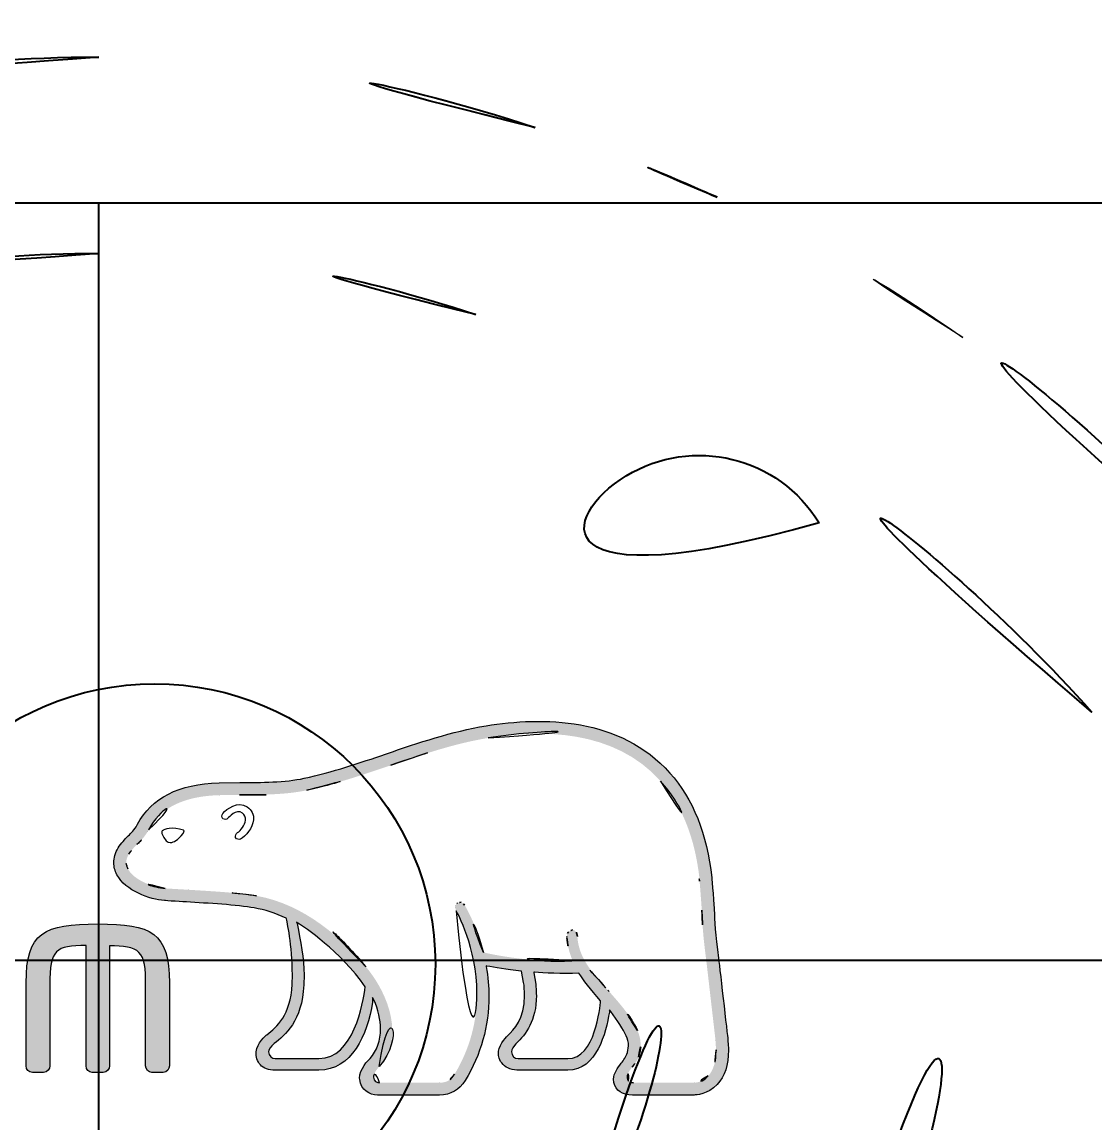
# Model space of a CAD drawing. Extents: x 16296677952 to 16296679688, y -37409618576 to -37409617304.
# Drawn here: x 16296678778.67 to 16296678797.78, y -37409618153.68 to -37409618134.05 of the extents above; entities that cross this region are included whole.
import ezdxf

# ---------------------------------------------------------------- set-up
doc = ezdxf.new("R2010")
doc.units = 0
doc.header["$LTSCALE"] = 10
doc.header["$MEASUREMENT"] = 0
doc.header["$PDMODE"] = 3
doc.header["$PDSIZE"] = -10
doc.linetypes.add('HIDDEN2', pattern=[4.7625, 3.175, -1.5875])
doc.layers.get('0').update_dxf_attribs({"linetype": 'CONTINUOUS'})
doc.layers.get('DEFPOINTS').update_dxf_attribs({"linetype": 'CONTINUOUS'})
doc.layers.add('Default', color=7, linetype='CONTINUOUS')
doc.layers.add('레이어 1', color=7, linetype='CONTINUOUS', lineweight=0)
doc.styles.add('Daelim Dimension', font='')
doc.styles.get('Daelim Dimension').set_extended_font_data('NanumGothic')
doc.dimstyles.new('DEFAULT', dxfattribs={"dimscale": 2, "dimtxt": 2, "dimasz": 2, "dimexe": 0, "dimexo": 2, "dimgap": 1, "dimtad": 1, "dimdec": 1, "dimzin": 9, "dimdsep": 46, "dimtxsty": 'Daelim Dimension', "dimcen": 0.5, "dimclrd": 252, "dimclre": 252, "dimclrt": 3, "dimadec": 1, "dimazin": 0, "dimtfac": 1, "dimtdec": 1, "dimtix": 1, "dimtmove": 0, "dimatfit": 3, "dimfxl": 1, "dimtolj": 1, "dimtzin": 1, "dimlwd": 9, "dimlwe": 9, "dimarcsym": 0})

# ---------------------------------------------------------------- blocks, each defined once
blk = doc.blocks.new('*D42')
at = {"color": 5, "lineweight": 9, "transparency": 16777216}
for p, q in [((16296678746.029, -37409618131.652), (16296678746.029, -37409618118.45)), ((16296678750.029, -37409618118.45), (16296678810.029, -37409618118.45)), ((16296678814.029, -37409618131.652), (16296678814.029, -37409618118.45))]:
    blk.add_line(p, q, dxfattribs=at)
at = {"color": 5, "transparency": 16777216}
for points in [[(16296678750.029, -37409618117.783), (16296678750.029, -37409618119.117), (16296678746.029, -37409618118.45)], [(16296678810.029, -37409618117.783), (16296678810.029, -37409618119.117), (16296678814.029, -37409618118.45)]]:
    blk.add_solid(points, dxfattribs=at)
at = {"layer": 'DEFPOINTS', "color": 0, "transparency": 16777216}
for p in [(16296678814.029, -37409618118.45), (16296678746.029, -37409618135.652), (16296678814.029, -37409618135.652)]:
    blk.add_point(p, dxfattribs=at)
at = {"color": 7, "transparency": 16777216, "insert": (16296678780.029, -37409618111.007), "char_height": 10, "attachment_point": 5, "style": 'Daelim Dimension'}
blk.add_mtext('\\A1;68', dxfattribs=at)
blk = doc.blocks.new('3545')
at = {"color": 1}
blk.add_circle((1157.671, 4676.133), 5, dxfattribs=at)
for centre, radius, start, end in [((1156.669, 4667.575), 24.728, 89.9866, 108.3032), ((1156.675, 4667.575), 24.728, 71.6834, 90), ((1155.996, 4664.207), 28.141, 41.4738, 72.5271), ((1156.67, 4667.558), 21.246, 89.9881, 108.4355), ((1156.673, 4667.558), 21.245, 71.5554, 89.9963), ((1155.996, 4664.207), 24.641, 41.7949, 72.5271), ((1167.371, 4682.703), 2.5, 31.3323, 211.3323), ((1156.694, 4676.203), 15, 328.6677, 31.3323), ((1156.694, 4676.203), 10, 328.6677, 31.3323)]:
    blk.add_arc(centre, radius, start, end, dxfattribs=at)

msp = doc.modelspace()

# ---------------------------------------------------------------- hatches: boundary and pattern name
at = {"layer": '레이어 1'}
h = msp.add_hatch(color=7, dxfattribs=at)
h.dxf.hatch_style = 1
edge = h.paths.add_edge_path(flags=16)
edge.add_spline(control_points=[(16296678790.89204, -37409618152.837563), (16296678790.784451, -37409618152.956673), (16296678790.649229, -37409618152.957733), (16296678790.643379, -37409618152.957733), (16296678790.643379, -37409618152.957733), (16296678789.5602, -37409618152.957733), (16296678789.5602, -37409618152.957733), (16296678789.520399, -37409618152.957733), (16296678789.48999, -37409618152.947762), (16296678789.470289, -37409618152.928322), (16296678789.453859, -37409618152.912216), (16296678789.445869, -37409618152.887733), (16296678789.445869, -37409618152.857384), (16296678789.445869, -37409618152.796303), (16296678789.490459, -37409618152.740143), (16296678789.53783, -37409618152.680519), (16296678789.581751, -37409618152.624092), (16296678789.62348, -37409618152.570587), (16296678789.64683, -37409618152.504837), (16296678789.70612, -37409618152.345284), (16296678789.70006, -37409618152.175056), (16296678789.629259, -37409618152.02507), (16296678789.50136, -37409618151.753708), (16296678789.3116, -37409618151.540512), (16296678789.12767, -37409618151.33448), (16296678789.12767, -37409618151.33448), (16296678789.06538, -37409618151.266083), (16296678789.06538, -37409618151.265419), (16296678788.82629, -37409618150.998993), (16296678788.57922, -37409618150.723373), (16296678788.559719, -37409618150.349663), (16296678788.55526, -37409618150.275673), (16296678788.521061, -37409618150.230949), (16296678788.47349, -37409618150.232948), (16296678788.47349, -37409618150.232948), (16296678788.40341, -37409618150.266617), (16296678788.40189, -37409618150.266617), (16296678788.382919, -37409618150.287521), (16296678788.372339, -37409618150.318657), (16296678788.372339, -37409618150.354446), (16296678788.372339, -37409618150.354446), (16296678788.37294, -37409618150.367088), (16296678788.37294, -37409618150.367233), (16296678788.382521, -37409618150.502312), (16296678788.41473, -37409618150.634857), (16296678788.471359, -37409618150.772469), (16296678788.471359, -37409618150.772469), (16296678788.476879, -37409618150.786324), (16296678788.476879, -37409618150.786324), (16296678788.476879, -37409618150.786324), (16296678788.462231, -37409618150.786842), (16296678788.462231, -37409618150.786842), (16296678787.766859, -37409618150.8144), (16296678787.08514, -37409618150.683167), (16296678786.884649, -37409618150.634857), (16296678786.761009, -37409618150.13739), (16296678786.560459, -37409618149.807602), (16296678786.5518, -37409618149.793633), (16296678786.53623, -37409618149.767822), (16296678786.511339, -37409618149.747993), (16296678786.487391, -37409618149.741058), (16296678786.487391, -37409618149.741058), (16296678786.428829, -37409618149.74984), (16296678786.42164, -37409618149.750793), (16296678786.416719, -37409618149.758087), (16296678786.406469, -37409618149.771927), (16296678786.38385, -37409618149.802277), (16296678786.38385, -37409618149.802277), (16296678786.38106, -37409618149.82663), (16296678786.38106, -37409618149.82663), (16296678786.38106, -37409618149.82663), (16296678786.39954, -37409618149.892113), (16296678786.39954, -37409618149.892113), (16296678786.414721, -37409618149.918327), (16296678786.77179, -37409618150.543839), (16296678786.77179, -37409618151.372292), (16296678786.77179, -37409618151.883347), (16296678786.637501, -37409618152.365501), (16296678786.372669, -37409618152.805229), (16296678786.309389, -37409618152.910751), (16296678786.226009, -37409618152.957733), (16296678786.10198, -37409618152.957733), (16296678786.10198, -37409618152.957733), (16296678785.034229, -37409618152.957733), (16296678785.034229, -37409618152.957733), (16296678784.998831, -37409618152.957733), (16296678784.924959, -37409618152.932854), (16296678784.924959, -37409618152.855652), (16296678784.924959, -37409618152.813072), (16296678784.96442, -37409618152.743202), (16296678785.03017, -37409618152.669601), (16296678785.47514, -37409618152.174133), (16296678785.21842, -37409618151.40023), (16296678784.791679, -37409618150.890388), (16296678784.379511, -37409618150.398628), (16296678783.706829, -37409618149.779793), (16296678782.843109, -37409618149.626083), (16296678782.53701, -37409618149.572578), (16296678782.034019, -37409618149.54277), (16296678781.627769, -37409618149.518677), (16296678781.627769, -37409618149.518677), (16296678781.21714, -37409618149.494324), (16296678781.21714, -37409618149.494324), (16296678781.006399, -37409618149.478218), (16296678780.658119, -37409618149.348602), (16296678780.552111, -37409618149.147903), (16296678780.50733, -37409618149.06472), (16296678780.51239, -37409618148.980339), (16296678780.56855, -37409618148.883331), (16296678780.603889, -37409618148.824783), (16296678780.65239, -37409618148.774467), (16296678780.713409, -37409618148.713242), (16296678780.78088, -37409618148.644981), (16296678780.85029, -37409618148.574303), (16296678780.904329, -37409618148.481148), (16296678780.904329, -37409618148.481148), (16296678780.91983, -37409618148.452003), (16296678780.91983, -37409618148.452003), (16296678781.126051, -37409618148.057541), (16296678781.55085, -37409618147.849251), (16296678782.18294, -37409618147.832489), (16296678782.18294, -37409618147.832489), (16296678782.53941, -37409618147.828499), (16296678782.53941, -37409618147.828499), (16296678782.930811, -37409618147.8265), (16296678783.374929, -37409618147.824242), (16296678783.73984, -37409618147.745697), (16296678784.25235, -37409618147.635521), (16296678784.76652, -37409618147.459846), (16296678785.22028, -37409618147.305206), (16296678785.22028, -37409618147.305206), (16296678785.234791, -37409618147.300423), (16296678785.234791, -37409618147.300423), (16296678785.796009, -37409618147.108513), (16296678786.37639, -37409618146.910072), (16296678786.969681, -37409618146.813461), (16296678787.919189, -37409618146.656281), (16296678789.223089, -37409618146.661469), (16296678790.04343, -37409618147.58242), (16296678790.42259, -37409618148.008827), (16296678790.656151, -37409618148.5952), (16296678790.73653, -37409618149.325706), (16296678790.73653, -37409618149.325706), (16296678790.73348, -37409618149.323311), (16296678790.73068, -37409618149.320778), (16296678790.73719, -37409618149.335281), (16296678790.74332, -37409618149.417267), (16296678790.77713, -37409618149.882004), (16296678790.78684, -37409618150.105453), (16296678790.797091, -37409618150.336487), (16296678790.855511, -37409618150.76516), (16296678790.855511, -37409618150.76516), (16296678791.02107, -37409618152.198753), (16296678791.02107, -37409618152.198753), (16296678791.02107, -37409618152.198753), (16296678791.03092, -37409618152.372963), (16296678791.03092, -37409618152.372963), (16296678791.03092, -37409618152.578712), (16296678790.984341, -37409618152.735077), (16296678790.89204, -37409618152.837563)], knot_values=[0, 0, 0, 0, 1, 1, 1, 2, 2, 2, 3, 3, 3, 4, 4, 4, 5, 5, 5, 6, 6, 6, 7, 7, 7, 8, 8, 8, 9, 9, 9, 10, 10, 10, 11, 11, 11, 12, 12, 12, 13, 13, 13, 14, 14, 14, 15, 15, 15, 16, 16, 16, 17, 17, 17, 18, 18, 18, 19, 19, 19, 20, 20, 20, 21, 21, 21, 22, 22, 22, 23, 23, 23, 24, 24, 24, 25, 25, 25, 26, 26, 26, 27, 27, 27, 28, 28, 28, 29, 29, 29, 30, 30, 30, 31, 31, 31, 32, 32, 32, 33, 33, 33, 34, 34, 34, 35, 35, 35, 36, 36, 36, 37, 37, 37, 38, 38, 38, 39, 39, 39, 40, 40, 40, 41, 41, 41, 42, 42, 42, 43, 43, 43, 44, 44, 44, 45, 45, 45, 46, 46, 46, 47, 47, 47, 48, 48, 48, 49, 49, 49, 50, 50, 50, 51, 51, 51, 52, 52, 52, 53, 53, 53, 53], degree=3, periodic=0)
edge = h.paths.add_edge_path(flags=16)
edge.add_spline(control_points=[(16296678788.388041, -37409618152.527733), (16296678788.388041, -37409618152.527733), (16296678787.504431, -37409618152.527733), (16296678787.504431, -37409618152.527733), (16296678787.439079, -37409618152.527733), (16296678787.38744, -37409618152.475563), (16296678787.38744, -37409618152.409027), (16296678787.38744, -37409618152.362572), (16296678787.427759, -37409618152.303482), (16296678787.4659, -37409618152.262894), (16296678787.64563, -37409618152.09082), (16296678787.829491, -37409618151.853928), (16296678787.829491, -37409618151.404228), (16296678787.829491, -37409618151.404228), (16296678787.81811, -37409618151.199944), (16296678787.81811, -37409618151.19915), (16296678787.81811, -37409618151.19915), (16296678787.785629, -37409618151.00045), (16296678787.785629, -37409618151.00045), (16296678787.785629, -37409618151.00045), (16296678787.783369, -37409618150.98793), (16296678787.783369, -37409618150.98793), (16296678787.783369, -37409618150.98793), (16296678787.79641, -37409618150.988869), (16296678787.79641, -37409618150.988869), (16296678787.96117, -37409618151.000717), (16296678788.28178, -37409618151.018547), (16296678788.58787, -37409618151.004044), (16296678788.66559, -37409618151.127678), (16296678788.790831, -37409618151.286713), (16296678788.97369, -37409618151.498589), (16296678788.9653, -37409618151.603996), (16296678788.878, -37409618152.527733), (16296678788.388041, -37409618152.527733)], knot_values=[0, 0, 0, 0, 1, 1, 1, 2, 2, 2, 3, 3, 3, 4, 4, 4, 5, 5, 5, 6, 6, 6, 7, 7, 7, 8, 8, 8, 9, 9, 9, 10, 10, 10, 11, 11, 11, 11], degree=3, periodic=0)
edge = h.paths.add_edge_path(flags=16)
edge.add_spline(control_points=[(16296678783.954241, -37409618152.527733), (16296678783.954241, -37409618152.527733), (16296678783.178619, -37409618152.527733), (16296678783.178619, -37409618152.527733), (16296678783.120461, -37409618152.527733), (16296678783.057911, -37409618152.479828), (16296678783.057911, -37409618152.409027), (16296678783.057911, -37409618152.366043), (16296678783.093981, -37409618152.312813), (16296678783.159719, -37409618152.259956), (16296678783.35602, -37409618152.1036), (16296678783.653469, -37409618151.866959), (16296678783.685671, -37409618151.213638), (16296678783.685671, -37409618151.213638), (16296678783.69013, -37409618151.035439), (16296678783.69013, -37409618151.035439), (16296678783.69013, -37409618150.757568), (16296678783.62645, -37409618150.422073), (16296678783.56604, -37409618150.122223), (16296678783.56604, -37409618150.122223), (16296678783.556179, -37409618150.091614), (16296678783.556179, -37409618150.091614), (16296678783.556179, -37409618150.091614), (16296678783.5816, -37409618150.111443), (16296678783.5816, -37409618150.111443), (16296678783.69725, -37409618150.18264), (16296678784.33074, -37409618150.611977), (16296678784.78031, -37409618151.246269), (16296678784.74304, -37409618151.546494), (16296678784.57375, -37409618152.527733), (16296678783.954241, -37409618152.527733)], knot_values=[0, 0, 0, 0, 1, 1, 1, 2, 2, 2, 3, 3, 3, 4, 4, 4, 5, 5, 5, 6, 6, 6, 7, 7, 7, 8, 8, 8, 9, 9, 9, 10, 10, 10, 10], degree=3, periodic=0)
edge = h.paths.add_edge_path()
edge.add_spline(control_points=[(16296678791.24, -37409618152.177063), (16296678791.239731, -37409618152.175056), (16296678791.075239, -37409618150.735352), (16296678791.075239, -37409618150.735352), (16296678791.014351, -37409618150.305077), (16296678791.00556, -37409618150.075638), (16296678790.99765, -37409618149.872276), (16296678790.99765, -37409618149.872276), (16296678790.95693, -37409618149.303879), (16296678790.95693, -37409618149.303467), (16296678790.870291, -37409618148.525467), (16296678790.61849, -37409618147.897041), (16296678790.208191, -37409618147.437492), (16296678789.32184, -37409618146.441597), (16296678787.938219, -37409618146.431084), (16296678786.933161, -37409618146.596786), (16296678786.316771, -37409618146.69873), (16296678785.7276, -37409618146.899834), (16296678785.15799, -37409618147.094673), (16296678785.15799, -37409618147.094673), (16296678785.139629, -37409618147.101173), (16296678785.139629, -37409618147.101173), (16296678784.69433, -37409618147.253029), (16296678784.188999, -37409618147.425911), (16296678783.69313, -37409618147.53157), (16296678783.35243, -37409618147.60437), (16296678782.92576, -37409618147.607697), (16296678782.548849, -37409618147.609703), (16296678782.548849, -37409618147.609703), (16296678782.175819, -37409618147.61422), (16296678782.175819, -37409618147.61422), (16296678781.45903, -37409618147.63192), (16296678780.970791, -37409618147.880127), (16296678780.72419, -37409618148.351646), (16296678780.72419, -37409618148.351646), (16296678780.713079, -37409618148.372009), (16296678780.713079, -37409618148.372009), (16296678780.672291, -37409618148.443481), (16296678780.611799, -37409618148.504173), (16296678780.55764, -37409618148.558472), (16296678780.49795, -37409618148.618622), (16296678780.43067, -37409618148.686089), (16296678780.379299, -37409618148.773399), (16296678780.32773, -37409618148.860847), (16296678780.30172, -37409618148.949478), (16296678780.30172, -37409618149.036507), (16296678780.30172, -37409618149.109703), (16296678780.32008, -37409618149.181572), (16296678780.356951, -37409618149.250237), (16296678780.509331, -37409618149.537987), (16296678780.943979, -37409618149.693283), (16296678781.20336, -37409618149.711792), (16296678781.20336, -37409618149.711792), (16296678781.58518, -37409618149.735741), (16296678781.594299, -37409618149.736542), (16296678781.976061, -37409618149.758087), (16296678782.49888, -37409618149.788307), (16296678782.804119, -37409618149.842209), (16296678782.98259, -37409618149.873749), (16296678783.18541, -37409618149.937759), (16296678783.372259, -37409618150.025726), (16296678783.385571, -37409618150.074173), (16296678783.48258, -37409618150.505508), (16296678783.48258, -37409618151.035721), (16296678783.48258, -37409618151.035721), (16296678783.47846, -37409618151.203941), (16296678783.47846, -37409618151.203941), (16296678783.45031, -37409618151.763031), (16296678783.20657, -37409618151.958389), (16296678783.027969, -37409618152.101334), (16296678783.009859, -37409618152.115578), (16296678782.8507, -37409618152.247726), (16296678782.839251, -37409618152.406761), (16296678782.831129, -37409618152.496727), (16296678782.85688, -37409618152.578712), (16296678782.91152, -37409618152.637657), (16296678782.970739, -37409618152.701553), (16296678783.06077, -37409618152.733879), (16296678783.178619, -37409618152.733879), (16296678783.178619, -37409618152.733879), (16296678783.954241, -37409618152.733879), (16296678783.954241, -37409618152.733879), (16296678784.53476, -37409618152.733879), (16296678784.82196, -37409618152.108788), (16296678784.909321, -37409618151.523201), (16296678784.909321, -37409618151.523201), (16296678784.911119, -37409618151.440826), (16296678784.911119, -37409618151.440826), (16296678784.911119, -37409618151.440826), (16296678784.93508, -37409618151.482094), (16296678784.93508, -37409618151.482094), (16296678785.009541, -37409618151.647774), (16296678785.054331, -37409618151.845802), (16296678785.054331, -37409618151.994987), (16296678785.054331, -37409618152.204338), (16296678784.98951, -37409618152.387199), (16296678784.866409, -37409618152.523483), (16296678784.835329, -37409618152.554222), (16296678784.68009, -37409618152.715118), (16296678784.68009, -37409618152.875763), (16296678784.68009, -37409618152.875763), (16296678784.68149, -37409618152.902237), (16296678784.68149, -37409618152.902237), (16296678784.70351, -37409618153.092018), (16296678784.85709, -37409618153.176804), (16296678784.99976, -37409618153.176804), (16296678784.99976, -37409618153.176804), (16296678786.10198, -37409618153.176804), (16296678786.10198, -37409618153.176804), (16296678786.30093, -37409618153.176804), (16296678786.459499, -37409618153.087219), (16296678786.56138, -37409618152.918213), (16296678786.841869, -37409618152.452553), (16296678786.98399, -37409618151.946823), (16296678786.98399, -37409618151.415543), (16296678786.98399, -37409618151.249718), (16296678786.968361, -37409618151.072708), (16296678786.93775, -37409618150.889061), (16296678786.93775, -37409618150.889061), (16296678786.935089, -37409618150.874413), (16296678786.935089, -37409618150.874413), (16296678786.935089, -37409618150.874413), (16296678786.94973, -37409618150.87748), (16296678786.94973, -37409618150.87748), (16296678787.08234, -37409618150.903168), (16296678787.295679, -37409618150.940163), (16296678787.559311, -37409618150.968628), (16296678787.559311, -37409618150.968628), (16296678787.56698, -37409618150.969566), (16296678787.56698, -37409618150.969566), (16296678787.56698, -37409618150.969566), (16296678787.60244, -37409618151.1716), (16296678787.60244, -37409618151.1716), (16296678787.60244, -37409618151.1716), (16296678787.610229, -37409618151.219513), (16296678787.610229, -37409618151.220306), (16296678787.610229, -37409618151.220306), (16296678787.620741, -37409618151.39904), (16296678787.620741, -37409618151.39904), (16296678787.620741, -37409618151.82798), (16296678787.4259, -37409618152.014557), (16296678787.321171, -37409618152.114639), (16296678787.3197, -37409618152.115967), (16296678787.173571, -37409618152.264488), (16296678787.15774, -37409618152.396248), (16296678787.15774, -37409618152.396248), (16296678787.152679, -37409618152.436707), (16296678787.152679, -37409618152.436707), (16296678787.152679, -37409618152.478104), (16296678787.163321, -37409618152.559273), (16296678787.23572, -37409618152.634071), (16296678787.299471, -37409618152.700478), (16296678787.398161, -37409618152.733879), (16296678787.529381, -37409618152.733879), (16296678787.529381, -37409618152.733879), (16296678788.388041, -37409618152.733879), (16296678788.388041, -37409618152.733879), (16296678788.90954, -37409618152.733879), (16296678789.066509, -37409618152.070847), (16296678789.129801, -37409618151.69928), (16296678789.129801, -37409618151.69928), (16296678789.13273, -37409618151.66095), (16296678789.13273, -37409618151.66095), (16296678789.13273, -37409618151.66095), (16296678789.153351, -37409618151.689034), (16296678789.153351, -37409618151.689034), (16296678789.2736, -37409618151.842613), (16296678789.379061, -37409618152.013359), (16296678789.429831, -37409618152.119568), (16296678789.45652, -37409618152.174789), (16296678789.47089, -37409618152.236153), (16296678789.47089, -37409618152.297638), (16296678789.47089, -37409618152.297638), (16296678789.45146, -37409618152.421928), (16296678789.45146, -37409618152.421928), (16296678789.43137, -37409618152.489403), (16296678789.385321, -37409618152.551559), (16296678789.340269, -37409618152.61171), (16296678789.274191, -37409618152.697548), (16296678789.206051, -37409618152.786591), (16296678789.206051, -37409618152.894653), (16296678789.206051, -37409618152.894653), (16296678789.21244, -37409618152.95414), (16296678789.21244, -37409618152.95414), (16296678789.243851, -37409618153.097603), (16296678789.3601, -37409618153.176804), (16296678789.53957, -37409618153.176804), (16296678789.53957, -37409618153.176804), (16296678790.642839, -37409618153.176804), (16296678790.642839, -37409618153.176804), (16296678790.667061, -37409618153.176804), (16296678790.88266, -37409618153.171463), (16296678791.05154, -37409618152.988739), (16296678791.186359, -37409618152.842758), (16296678791.251841, -37409618152.642036), (16296678791.251841, -37409618152.375618), (16296678791.251841, -37409618152.375618), (16296678791.240129, -37409618152.177994), (16296678791.24, -37409618152.177063)], knot_values=[0, 0, 0, 0, 1, 1, 1, 2, 2, 2, 3, 3, 3, 4, 4, 4, 5, 5, 5, 6, 6, 6, 7, 7, 7, 8, 8, 8, 9, 9, 9, 10, 10, 10, 11, 11, 11, 12, 12, 12, 13, 13, 13, 14, 14, 14, 15, 15, 15, 16, 16, 16, 17, 17, 17, 18, 18, 18, 19, 19, 19, 20, 20, 20, 21, 21, 21, 22, 22, 22, 23, 23, 23, 24, 24, 24, 25, 25, 25, 26, 26, 26, 27, 27, 27, 28, 28, 28, 29, 29, 29, 30, 30, 30, 31, 31, 31, 32, 32, 32, 33, 33, 33, 34, 34, 34, 35, 35, 35, 36, 36, 36, 37, 37, 37, 38, 38, 38, 39, 39, 39, 40, 40, 40, 41, 41, 41, 42, 42, 42, 43, 43, 43, 44, 44, 44, 45, 45, 45, 46, 46, 46, 47, 47, 47, 48, 48, 48, 49, 49, 49, 50, 50, 50, 51, 51, 51, 52, 52, 52, 53, 53, 53, 54, 54, 54, 55, 55, 55, 56, 56, 56, 57, 57, 57, 58, 58, 58, 59, 59, 59, 60, 60, 60, 61, 61, 61, 62, 62, 62, 63, 63, 63, 64, 64, 64, 65, 65, 65, 66, 66, 66, 66], degree=3, periodic=0)
edge = h.paths.add_edge_path(flags=0)
edge.add_spline(control_points=[(16296678781.184601, -37409618148.453728), (16296678781.184601, -37409618148.453728), (16296678781.3451, -37409618148.38121), (16296678781.54393, -37409618148.457863), (16296678781.54393, -37409618148.457863), (16296678781.56855, -37409618148.468369), (16296678781.53648, -37409618148.513763), (16296678781.439659, -37409618148.643913), (16296678781.344231, -37409618148.671989), (16296678781.344231, -37409618148.671989), (16296678781.344231, -37409618148.671989), (16296678781.275101, -37409618148.696327), (16296678781.23624, -37409618148.649231), (16296678781.157721, -37409618148.557137), (16296678781.155331, -37409618148.503502), (16296678781.155331, -37409618148.503502), (16296678781.155331, -37409618148.503502), (16296678781.147209, -37409618148.463707), (16296678781.184601, -37409618148.453728)], knot_values=[0, 0, 0, 0, 1, 1, 1, 2, 2, 2, 3, 3, 3, 4, 4, 4, 5, 5, 5, 6, 6, 6, 6], degree=3, periodic=0)
edge = h.paths.add_edge_path(flags=0)
edge.add_spline(control_points=[(16296678782.243759, -37409618148.158546), (16296678782.21974, -37409618148.184769), (16296678782.21788, -37409618148.228409), (16296678782.243759, -37409618148.251442), (16296678782.26852, -37409618148.273804), (16296678782.31143, -37409618148.267937), (16296678782.33539, -37409618148.241592), (16296678782.348169, -37409618148.228409), (16296678782.479919, -37409618148.072037), (16296678782.59358, -37409618148.152023), (16296678782.63509, -37409618148.181839), (16296678782.65226, -37409618148.224159), (16296678782.646139, -37409618148.278847), (16296678782.636431, -37409618148.366547), (16296678782.560369, -37409618148.466103), (16296678782.50721, -37409618148.500183), (16296678782.477461, -37409618148.518272), (16296678782.45783, -37409618148.557137), (16296678782.471939, -37409618148.588547), (16296678782.48591, -37409618148.619827), (16296678782.5257, -37409618148.629143), (16296678782.55764, -37409618148.614227), (16296678782.6528, -37409618148.568718), (16296678782.772779, -37409618148.41674), (16296678782.789221, -37409618148.275002), (16296678782.800119, -37409618148.176247), (16296678782.75581, -37409618148.095596), (16296678782.676889, -37409618148.041168), (16296678782.50721, -37409618147.920723), (16296678782.31489, -37409618148.081886), (16296678782.243759, -37409618148.158546)], knot_values=[0, 0, 0, 0, 1, 1, 1, 2, 2, 2, 3, 3, 3, 4, 4, 4, 5, 5, 5, 6, 6, 6, 7, 7, 7, 8, 8, 8, 9, 9, 9, 10, 10, 10, 10], degree=3, periodic=0)
edge = h.paths.add_edge_path(flags=0)
edge.add_spline(control_points=[(16296678782.222059, -37409618148.27607), (16296678782.222059, -37409618148.27607), (16296678782.222059, -37409618148.27607), (16296678782.222059, -37409618148.27607), (16296678782.222059, -37409618148.27607), (16296678782.222059, -37409618148.27607), (16296678782.222059, -37409618148.27607)], knot_values=[0, 0, 0, 0, 1, 1, 1, 2, 2, 2, 2], degree=3, periodic=0)
h = msp.add_hatch(color=7, dxfattribs=at)
h.dxf.hatch_style = 2
edge = h.paths.add_edge_path()
edge.add_spline(control_points=[(16296678778.73863, -37409618151.176514), (16296678778.73863, -37409618151.176514), (16296678778.73863, -37409618152.656441), (16296678778.73863, -37409618152.656441), (16296678778.73863, -37409618152.720444), (16296678778.788931, -37409618152.772476), (16296678778.850691, -37409618152.772476), (16296678778.850691, -37409618152.772476), (16296678779.04871, -37409618152.772476), (16296678779.04871, -37409618152.772476), (16296678779.11858, -37409618152.772476), (16296678779.16037, -37409618152.713654), (16296678779.16037, -37409618152.656441), (16296678779.16037, -37409618152.656441), (16296678779.16037, -37409618151.21312), (16296678779.16037, -37409618151.21312), (16296678779.16037, -37409618150.576714), (16296678779.268311, -37409618150.514816), (16296678779.806499, -37409618150.513359), (16296678779.806499, -37409618150.552483), (16296678779.806499, -37409618152.656441), (16296678779.806499, -37409618152.656441), (16296678779.806499, -37409618152.722839), (16296678779.85428, -37409618152.772476), (16296678779.917629, -37409618152.772476), (16296678779.917629, -37409618152.772476), (16296678780.1122, -37409618152.772476), (16296678780.1122, -37409618152.772476), (16296678780.181801, -37409618152.772476), (16296678780.223459, -37409618152.713654), (16296678780.223459, -37409618152.656441), (16296678780.223459, -37409618152.656441), (16296678780.223459, -37409618150.559013), (16296678780.223459, -37409618150.517479), (16296678780.47526, -37409618150.51841), (16296678780.65213, -37409618150.539177), (16296678780.74789, -37409618150.634857), (16296678780.848761, -37409618150.735611), (16296678780.86846, -37409618150.923523), (16296678780.86846, -37409618151.21312), (16296678780.86846, -37409618151.21312), (16296678780.86846, -37409618152.656441), (16296678780.86846, -37409618152.656441), (16296678780.86846, -37409618152.719254), (16296678780.919901, -37409618152.772476), (16296678780.980721, -37409618152.772476), (16296678780.980721, -37409618152.772476), (16296678781.17968, -37409618152.772476), (16296678781.17968, -37409618152.772476), (16296678781.24868, -37409618152.772476), (16296678781.29133, -37409618152.712318), (16296678781.29133, -37409618152.656441), (16296678781.29133, -37409618152.656441), (16296678781.29133, -37409618151.176514), (16296678781.29133, -37409618151.176514), (16296678781.29133, -37409618150.279533), (16296678780.973261, -37409618150.127541), (16296678780.017309, -37409618150.127541), (16296678779.057899, -37409618150.127541), (16296678778.73863, -37409618150.279533), (16296678778.73863, -37409618151.176514)], knot_values=[0, 0, 0, 0, 1, 1, 1, 2, 2, 2, 3, 3, 3, 4, 4, 4, 5, 5, 5, 6, 6, 6, 7, 7, 7, 8, 8, 8, 9, 9, 9, 10, 10, 10, 11, 11, 11, 12, 12, 12, 13, 13, 13, 14, 14, 14, 15, 15, 15, 16, 16, 16, 17, 17, 17, 18, 18, 18, 19, 19, 19, 20, 20, 20, 20], degree=3, periodic=0)

# ---------------------------------------------------------------- linework, layer by layer
at = {"color": 0}
msp.add_line((16296678746.52887, -37409618137.277046), (16296678813.52887, -37409618137.277046), dxfattribs=at)
at = {"color": 7}
msp.add_line((16296678783.91987, -37409618152.733887), (16296678783.91987, -37409618152.733887), dxfattribs=at)
at = {"linetype": 'ByBlock'}
for centre, radius, start, end in [((16296678780.027861, -37409618159.405144), 24.728084, 89.9865582, 108.3031434), ((16296678780.03364, -37409618159.405144), 24.728084, 71.6834483, 90), ((16296678779.355301, -37409618162.772728), 28.141281, 65.4418874, 72.5270635)]:
    msp.add_arc(centre, radius, start, end, dxfattribs=at)
at = {"linetype": 'HIDDEN2', "lineweight": 5}
for start, end in [(55.1665163, 65.2664268), (41.4738109, 55.1620581)]:
    msp.add_arc((16296678779.355301, -37409618162.772728), 28.141281, start, end, dxfattribs=at)
at = {"layer": 'Default'}
for p, q in [((16296678780.02887, -37409618137.277046), (16296678780.02887, -37409618164.277046)), ((16296678814.02887, -37409618150.777046), (16296678746.02887, -37409618150.777046)), ((16296678790.52886, -37409618150.777046), (16296678769.52887, -37409618150.777046))]:
    msp.add_line(p, q, dxfattribs=at)
at = {"layer": '레이어 1', "color": 7}
for points, knots in [([(16296678791.24, -37409618152.177063), (16296678791.239731, -37409618152.175079), (16296678791.075239, -37409618150.735367), (16296678791.075239, -37409618150.735367), (16296678791.014351, -37409618150.305077), (16296678791.00556, -37409618150.075653), (16296678790.99765, -37409618149.872276), (16296678790.99765, -37409618149.872276), (16296678790.95693, -37409618149.303886), (16296678790.95693, -37409618149.303482), (16296678790.870291, -37409618148.525482), (16296678790.61849, -37409618147.897049), (16296678790.208191, -37409618147.4375), (16296678789.32184, -37409618146.44162), (16296678787.938219, -37409618146.431091), (16296678786.933161, -37409618146.596802), (16296678786.316771, -37409618146.698753), (16296678785.7276, -37409618146.899841), (16296678785.15799, -37409618147.094681), (16296678785.15799, -37409618147.094681), (16296678785.139629, -37409618147.101181), (16296678785.139629, -37409618147.101181), (16296678784.69433, -37409618147.253036), (16296678784.188999, -37409618147.425919), (16296678783.69313, -37409618147.531593), (16296678783.35243, -37409618147.604393), (16296678782.92576, -37409618147.607712), (16296678782.548849, -37409618147.609711), (16296678782.548849, -37409618147.609711), (16296678782.175819, -37409618147.614227), (16296678782.175819, -37409618147.614227), (16296678781.45903, -37409618147.631927), (16296678780.970791, -37409618147.880142), (16296678780.72419, -37409618148.351669), (16296678780.72419, -37409618148.351669), (16296678780.713079, -37409618148.372017), (16296678780.713079, -37409618148.372017), (16296678780.672291, -37409618148.443497), (16296678780.611799, -37409618148.504181), (16296678780.55764, -37409618148.558487), (16296678780.49795, -37409618148.618637), (16296678780.43067, -37409618148.686096), (16296678780.379299, -37409618148.773407), (16296678780.32773, -37409618148.860863), (16296678780.30172, -37409618148.949493), (16296678780.30172, -37409618149.036507), (16296678780.30172, -37409618149.109711), (16296678780.32008, -37409618149.18158), (16296678780.356951, -37409618149.250259), (16296678780.509331, -37409618149.537987), (16296678780.943979, -37409618149.693298), (16296678781.20336, -37409618149.711807), (16296678781.20336, -37409618149.711807), (16296678781.58518, -37409618149.735748), (16296678781.594299, -37409618149.736557), (16296678781.976061, -37409618149.758102), (16296678782.49888, -37409618149.788307), (16296678782.804119, -37409618149.842216), (16296678782.98259, -37409618149.873756), (16296678783.18541, -37409618149.937767), (16296678783.372259, -37409618150.025757), (16296678783.385571, -37409618150.074188), (16296678783.48258, -37409618150.505524), (16296678783.48258, -37409618151.035744), (16296678783.48258, -37409618151.035744), (16296678783.47846, -37409618151.203949), (16296678783.47846, -37409618151.203949), (16296678783.45031, -37409618151.763046), (16296678783.20657, -37409618151.958397), (16296678783.027969, -37409618152.101349), (16296678783.009859, -37409618152.115593), (16296678782.8507, -37409618152.247742), (16296678782.839251, -37409618152.406776), (16296678782.831129, -37409618152.49675), (16296678782.85688, -37409618152.57872), (16296678782.91152, -37409618152.63768), (16296678782.970739, -37409618152.701553), (16296678783.06077, -37409618152.733887), (16296678783.178619, -37409618152.733887), (16296678783.178619, -37409618152.733887), (16296678783.954241, -37409618152.733887), (16296678783.954241, -37409618152.733887), (16296678784.53476, -37409618152.733887), (16296678784.82196, -37409618152.108803), (16296678784.909321, -37409618151.523209), (16296678784.909321, -37409618151.523209), (16296678784.911119, -37409618151.440842), (16296678784.911119, -37409618151.440842), (16296678784.911119, -37409618151.440842), (16296678784.93508, -37409618151.482101), (16296678784.93508, -37409618151.482101), (16296678785.009541, -37409618151.647781), (16296678785.054331, -37409618151.845833), (16296678785.054331, -37409618151.995003), (16296678785.054331, -37409618152.204361), (16296678784.98951, -37409618152.387207), (16296678784.866409, -37409618152.523483), (16296678784.835329, -37409618152.55423), (16296678784.68009, -37409618152.715134), (16296678784.68009, -37409618152.875763), (16296678784.68009, -37409618152.875763), (16296678784.68149, -37409618152.902252), (16296678784.68149, -37409618152.902252), (16296678784.70351, -37409618153.092033), (16296678784.85709, -37409618153.176804), (16296678784.99976, -37409618153.176804), (16296678784.99976, -37409618153.176804), (16296678786.10198, -37409618153.176804), (16296678786.10198, -37409618153.176804), (16296678786.30093, -37409618153.176804), (16296678786.459499, -37409618153.087227), (16296678786.56138, -37409618152.918228), (16296678786.841869, -37409618152.45256), (16296678786.98399, -37409618151.946838), (16296678786.98399, -37409618151.415558), (16296678786.98399, -37409618151.249733), (16296678786.968361, -37409618151.072723), (16296678786.93775, -37409618150.889069), (16296678786.93775, -37409618150.889069), (16296678786.935089, -37409618150.87442), (16296678786.935089, -37409618150.87442), (16296678786.935089, -37409618150.87442), (16296678786.94973, -37409618150.877487), (16296678786.94973, -37409618150.877487), (16296678787.08234, -37409618150.903183), (16296678787.295679, -37409618150.94017), (16296678787.559311, -37409618150.968643), (16296678787.559311, -37409618150.968643), (16296678787.56698, -37409618150.969589), (16296678787.56698, -37409618150.969589), (16296678787.56698, -37409618150.969589), (16296678787.60244, -37409618151.171623), (16296678787.60244, -37409618151.171623), (16296678787.60244, -37409618151.171623), (16296678787.610229, -37409618151.219513), (16296678787.610229, -37409618151.220322), (16296678787.610229, -37409618151.220322), (16296678787.620741, -37409618151.399063), (16296678787.620741, -37409618151.399063), (16296678787.620741, -37409618151.827988), (16296678787.4259, -37409618152.014572), (16296678787.321171, -37409618152.114647), (16296678787.3197, -37409618152.115982), (16296678787.173571, -37409618152.264503), (16296678787.15774, -37409618152.396263), (16296678787.15774, -37409618152.396263), (16296678787.152679, -37409618152.436722), (16296678787.152679, -37409618152.436722), (16296678787.152679, -37409618152.478104), (16296678787.163321, -37409618152.55928), (16296678787.23572, -37409618152.634079), (16296678787.299471, -37409618152.7005), (16296678787.398161, -37409618152.733887), (16296678787.529381, -37409618152.733887), (16296678787.529381, -37409618152.733887), (16296678788.388041, -37409618152.733887), (16296678788.388041, -37409618152.733887), (16296678788.90954, -37409618152.733887), (16296678789.066509, -37409618152.070862), (16296678789.129801, -37409618151.699303), (16296678789.129801, -37409618151.699303), (16296678789.13273, -37409618151.660957), (16296678789.13273, -37409618151.660957), (16296678789.13273, -37409618151.660957), (16296678789.153351, -37409618151.689041), (16296678789.153351, -37409618151.689041), (16296678789.2736, -37409618151.842621), (16296678789.379061, -37409618152.013367), (16296678789.429831, -37409618152.119583), (16296678789.45652, -37409618152.174797), (16296678789.47089, -37409618152.23616), (16296678789.47089, -37409618152.297653), (16296678789.47089, -37409618152.297653), (16296678789.45146, -37409618152.421944), (16296678789.45146, -37409618152.421944), (16296678789.43137, -37409618152.48941), (16296678789.385321, -37409618152.551567), (16296678789.340269, -37409618152.611717), (16296678789.274191, -37409618152.697563), (16296678789.206051, -37409618152.786613), (16296678789.206051, -37409618152.894669), (16296678789.206051, -37409618152.894669), (16296678789.21244, -37409618152.954147), (16296678789.21244, -37409618152.954147), (16296678789.243851, -37409618153.09761), (16296678789.3601, -37409618153.176804), (16296678789.53957, -37409618153.176804), (16296678789.53957, -37409618153.176804), (16296678790.642839, -37409618153.176804), (16296678790.642839, -37409618153.176804), (16296678790.667061, -37409618153.176804), (16296678790.88266, -37409618153.171478), (16296678791.05154, -37409618152.988747), (16296678791.186359, -37409618152.842773), (16296678791.251841, -37409618152.642059), (16296678791.251841, -37409618152.375633), (16296678791.251841, -37409618152.375633), (16296678791.240129, -37409618152.177994), (16296678791.24, -37409618152.177063)], [0, 0, 0, 0, 1, 1, 1, 2, 2, 2, 3, 3, 3, 4, 4, 4, 5, 5, 5, 6, 6, 6, 7, 7, 7, 8, 8, 8, 9, 9, 9, 10, 10, 10, 11, 11, 11, 12, 12, 12, 13, 13, 13, 14, 14, 14, 15, 15, 15, 16, 16, 16, 17, 17, 17, 18, 18, 18, 19, 19, 19, 20, 20, 20, 21, 21, 21, 22, 22, 22, 23, 23, 23, 24, 24, 24, 25, 25, 25, 26, 26, 26, 27, 27, 27, 28, 28, 28, 29, 29, 29, 30, 30, 30, 31, 31, 31, 32, 32, 32, 33, 33, 33, 34, 34, 34, 35, 35, 35, 36, 36, 36, 37, 37, 37, 38, 38, 38, 39, 39, 39, 40, 40, 40, 41, 41, 41, 42, 42, 42, 43, 43, 43, 44, 44, 44, 45, 45, 45, 46, 46, 46, 47, 47, 47, 48, 48, 48, 49, 49, 49, 50, 50, 50, 51, 51, 51, 52, 52, 52, 53, 53, 53, 54, 54, 54, 55, 55, 55, 56, 56, 56, 57, 57, 57, 58, 58, 58, 59, 59, 59, 60, 60, 60, 61, 61, 61, 62, 62, 62, 63, 63, 63, 64, 64, 64, 65, 65, 65, 66, 66, 66, 66]), ([(16296678782.243759, -37409618148.158569), (16296678782.21974, -37409618148.184776), (16296678782.21788, -37409618148.228416), (16296678782.243759, -37409618148.25145), (16296678782.26852, -37409618148.273804), (16296678782.31143, -37409618148.26796), (16296678782.33539, -37409618148.241608), (16296678782.348169, -37409618148.228416), (16296678782.479919, -37409618148.072052), (16296678782.59358, -37409618148.152039), (16296678782.63509, -37409618148.181847), (16296678782.65226, -37409618148.224167), (16296678782.646139, -37409618148.278847), (16296678782.636431, -37409618148.366562), (16296678782.560369, -37409618148.466133), (16296678782.50721, -37409618148.500183), (16296678782.477461, -37409618148.51828), (16296678782.45783, -37409618148.557137), (16296678782.471939, -37409618148.588562), (16296678782.48591, -37409618148.619843), (16296678782.5257, -37409618148.62915), (16296678782.55764, -37409618148.614243), (16296678782.6528, -37409618148.568733), (16296678782.772779, -37409618148.416748), (16296678782.789221, -37409618148.275009), (16296678782.800119, -37409618148.176247), (16296678782.75581, -37409618148.095612), (16296678782.676889, -37409618148.041183), (16296678782.50721, -37409618147.920731), (16296678782.31489, -37409618148.081886), (16296678782.243759, -37409618148.158569)], [0, 0, 0, 0, 1, 1, 1, 2, 2, 2, 3, 3, 3, 4, 4, 4, 5, 5, 5, 6, 6, 6, 7, 7, 7, 8, 8, 8, 9, 9, 9, 10, 10, 10, 10]), ([(16296678782.222059, -37409618148.276077), (16296678782.222059, -37409618148.276077), (16296678782.222059, -37409618148.276077), (16296678782.222059, -37409618148.276077), (16296678782.222059, -37409618148.276077), (16296678782.222059, -37409618148.276077), (16296678782.222059, -37409618148.276077)], [0, 0, 0, 0, 1, 1, 1, 2, 2, 2, 2]), ([(16296678781.184601, -37409618148.453743), (16296678781.184601, -37409618148.453743), (16296678781.3451, -37409618148.381233), (16296678781.54393, -37409618148.45787), (16296678781.54393, -37409618148.45787), (16296678781.56855, -37409618148.468384), (16296678781.53648, -37409618148.513763), (16296678781.439659, -37409618148.643921), (16296678781.344231, -37409618148.671997), (16296678781.344231, -37409618148.671997), (16296678781.344231, -37409618148.671997), (16296678781.275101, -37409618148.69635), (16296678781.23624, -37409618148.649246), (16296678781.157721, -37409618148.557137), (16296678781.155331, -37409618148.50351), (16296678781.155331, -37409618148.50351), (16296678781.155331, -37409618148.50351), (16296678781.147209, -37409618148.46373), (16296678781.184601, -37409618148.453743)], [0, 0, 0, 0, 1, 1, 1, 2, 2, 2, 3, 3, 3, 4, 4, 4, 5, 5, 5, 6, 6, 6, 6]), ([(16296678786.39954, -37409618149.892143), (16296678786.414721, -37409618149.918327), (16296678786.77179, -37409618150.543854), (16296678786.77179, -37409618151.372299), (16296678786.77179, -37409618151.883362), (16296678786.637501, -37409618152.365509), (16296678786.372669, -37409618152.805237)], [24, 24, 24, 24, 25, 25, 25, 26, 26, 26, 26]), ([(16296678778.73863, -37409618151.176529), (16296678778.73863, -37409618151.176529), (16296678778.73863, -37409618152.656448), (16296678778.73863, -37409618152.656448), (16296678778.73863, -37409618152.720444), (16296678778.788931, -37409618152.772491), (16296678778.850691, -37409618152.772491), (16296678778.850691, -37409618152.772491), (16296678779.04871, -37409618152.772491), (16296678779.04871, -37409618152.772491), (16296678779.11858, -37409618152.772491), (16296678779.16037, -37409618152.713669), (16296678779.16037, -37409618152.656448), (16296678779.16037, -37409618152.656448), (16296678779.16037, -37409618151.213127), (16296678779.16037, -37409618151.213127), (16296678779.16037, -37409618150.576721), (16296678779.268311, -37409618150.514832), (16296678779.806499, -37409618150.513367), (16296678779.806499, -37409618150.55249), (16296678779.806499, -37409618152.656448), (16296678779.806499, -37409618152.656448), (16296678779.806499, -37409618152.722847), (16296678779.85428, -37409618152.772491), (16296678779.917629, -37409618152.772491), (16296678779.917629, -37409618152.772491), (16296678780.1122, -37409618152.772491), (16296678780.1122, -37409618152.772491), (16296678780.181801, -37409618152.772491), (16296678780.223459, -37409618152.713669), (16296678780.223459, -37409618152.656448), (16296678780.223459, -37409618152.656448), (16296678780.223459, -37409618150.559021), (16296678780.223459, -37409618150.517502), (16296678780.47526, -37409618150.518417), (16296678780.65213, -37409618150.539177), (16296678780.74789, -37409618150.634872), (16296678780.848761, -37409618150.735626), (16296678780.86846, -37409618150.923538), (16296678780.86846, -37409618151.213127), (16296678780.86846, -37409618151.213127), (16296678780.86846, -37409618152.656448), (16296678780.86846, -37409618152.656448), (16296678780.86846, -37409618152.719269), (16296678780.919901, -37409618152.772491), (16296678780.980721, -37409618152.772491), (16296678780.980721, -37409618152.772491), (16296678781.17968, -37409618152.772491), (16296678781.17968, -37409618152.772491), (16296678781.24868, -37409618152.772491), (16296678781.29133, -37409618152.712334), (16296678781.29133, -37409618152.656448), (16296678781.29133, -37409618152.656448), (16296678781.29133, -37409618151.176529), (16296678781.29133, -37409618151.176529), (16296678781.29133, -37409618150.279541), (16296678780.973261, -37409618150.127548), (16296678780.017309, -37409618150.127548), (16296678779.057899, -37409618150.127548), (16296678778.73863, -37409618150.279541), (16296678778.73863, -37409618151.176529)], [0, 0, 0, 0, 1, 1, 1, 2, 2, 2, 3, 3, 3, 4, 4, 4, 5, 5, 5, 6, 6, 6, 7, 7, 7, 8, 8, 8, 9, 9, 9, 10, 10, 10, 11, 11, 11, 12, 12, 12, 13, 13, 13, 14, 14, 14, 15, 15, 15, 16, 16, 16, 17, 17, 17, 18, 18, 18, 19, 19, 19, 20, 20, 20, 20]), ([(16296678783.954241, -37409618152.52774), (16296678783.954241, -37409618152.52774), (16296678783.178619, -37409618152.52774), (16296678783.178619, -37409618152.52774), (16296678783.120461, -37409618152.52774), (16296678783.057911, -37409618152.479843), (16296678783.057911, -37409618152.409042), (16296678783.057911, -37409618152.366058), (16296678783.093981, -37409618152.31282), (16296678783.159719, -37409618152.259979), (16296678783.35602, -37409618152.103607), (16296678783.653469, -37409618151.866966), (16296678783.685671, -37409618151.213654), (16296678783.685671, -37409618151.213654), (16296678783.69013, -37409618151.035454), (16296678783.69013, -37409618151.035454), (16296678783.69013, -37409618150.757584), (16296678783.62645, -37409618150.422073), (16296678783.56604, -37409618150.122238), (16296678783.56604, -37409618150.122238), (16296678783.556179, -37409618150.091629), (16296678783.556179, -37409618150.091629), (16296678783.556179, -37409618150.091629), (16296678783.5816, -37409618150.11145), (16296678783.5816, -37409618150.11145), (16296678783.69725, -37409618150.182648), (16296678784.33074, -37409618150.611977), (16296678784.78031, -37409618151.246277), (16296678784.74304, -37409618151.546509), (16296678784.57375, -37409618152.52774), (16296678783.954241, -37409618152.52774)], [0, 0, 0, 0, 1, 1, 1, 2, 2, 2, 3, 3, 3, 4, 4, 4, 5, 5, 5, 6, 6, 6, 7, 7, 7, 8, 8, 8, 9, 9, 9, 10, 10, 10, 10]), ([(16296678788.388041, -37409618152.52774), (16296678788.388041, -37409618152.52774), (16296678787.504431, -37409618152.52774), (16296678787.504431, -37409618152.52774), (16296678787.439079, -37409618152.52774), (16296678787.38744, -37409618152.475594), (16296678787.38744, -37409618152.409042), (16296678787.38744, -37409618152.362579), (16296678787.427759, -37409618152.303497), (16296678787.4659, -37409618152.262909), (16296678787.64563, -37409618152.090843), (16296678787.829491, -37409618151.853943), (16296678787.829491, -37409618151.404243), (16296678787.829491, -37409618151.404243), (16296678787.81811, -37409618151.199951), (16296678787.81811, -37409618151.199158), (16296678787.81811, -37409618151.199158), (16296678787.785629, -37409618151.000458), (16296678787.785629, -37409618151.000458), (16296678787.785629, -37409618151.000458), (16296678787.783369, -37409618150.987953), (16296678787.783369, -37409618150.987953), (16296678787.783369, -37409618150.987953), (16296678787.79641, -37409618150.988876), (16296678787.79641, -37409618150.988876), (16296678787.96117, -37409618151.000732), (16296678788.28178, -37409618151.01857), (16296678788.58787, -37409618151.004044), (16296678788.66559, -37409618151.127693), (16296678788.790831, -37409618151.286728), (16296678788.97369, -37409618151.498596), (16296678788.9653, -37409618151.603996), (16296678788.878, -37409618152.52774), (16296678788.388041, -37409618152.52774)], [0, 0, 0, 0, 1, 1, 1, 2, 2, 2, 3, 3, 3, 4, 4, 4, 5, 5, 5, 6, 6, 6, 7, 7, 7, 8, 8, 8, 9, 9, 9, 10, 10, 10, 11, 11, 11, 11]), ([(16296678785.034229, -37409618152.957748), (16296678784.998831, -37409618152.957748), (16296678784.924959, -37409618152.932861), (16296678784.924959, -37409618152.855667), (16296678784.924959, -37409618152.81308), (16296678784.96442, -37409618152.74321), (16296678785.03017, -37409618152.669617)], [28, 28, 28, 28, 29, 29, 29, 30, 30, 30, 30]), ([(16296678789.470289, -37409618152.928329), (16296678789.453859, -37409618152.912231), (16296678789.445869, -37409618152.887741), (16296678789.445869, -37409618152.857391), (16296678789.445869, -37409618152.79631), (16296678789.490459, -37409618152.740158), (16296678789.53783, -37409618152.680527)], [3, 3, 3, 3, 4, 4, 4, 5, 5, 5, 5])]:
    msp.add_open_spline(points, degree=3, knots=knots, dxfattribs=at)
for points in [[(16296678786.969681, -37409618146.813477), (16296678787.919189, -37409618146.656303), (16296678789.223089, -37409618146.661484), (16296678790.04343, -37409618147.582428)], [(16296678785.234791, -37409618147.30043), (16296678785.796009, -37409618147.108521), (16296678786.37639, -37409618146.91008), (16296678786.969681, -37409618146.813477)], [(16296678785.22028, -37409618147.305222), (16296678785.22028, -37409618147.305222), (16296678785.234791, -37409618147.30043), (16296678785.234791, -37409618147.30043)], [(16296678783.73984, -37409618147.745712), (16296678784.25235, -37409618147.635529), (16296678784.76652, -37409618147.459846), (16296678785.22028, -37409618147.305222)], [(16296678790.04343, -37409618147.582428), (16296678790.42259, -37409618148.008827), (16296678790.656151, -37409618148.595207), (16296678790.73653, -37409618149.325706)], [(16296678780.91983, -37409618148.452011), (16296678781.126051, -37409618148.057564), (16296678781.55085, -37409618147.849258), (16296678782.18294, -37409618147.832497)], [(16296678782.18294, -37409618147.832497), (16296678782.18294, -37409618147.832497), (16296678782.53941, -37409618147.828506), (16296678782.53941, -37409618147.828506)], [(16296678782.53941, -37409618147.828506), (16296678782.930811, -37409618147.826508), (16296678783.374929, -37409618147.824249), (16296678783.73984, -37409618147.745712)], [(16296678780.904329, -37409618148.481163), (16296678780.904329, -37409618148.481163), (16296678780.91983, -37409618148.452011), (16296678780.91983, -37409618148.452011)], [(16296678780.713409, -37409618148.713257), (16296678780.78088, -37409618148.644989), (16296678780.85029, -37409618148.57431), (16296678780.904329, -37409618148.481163)], [(16296678780.56855, -37409618148.883347), (16296678780.603889, -37409618148.824783), (16296678780.65239, -37409618148.774483), (16296678780.713409, -37409618148.713257)], [(16296678780.552111, -37409618149.147903), (16296678780.50733, -37409618149.064728), (16296678780.51239, -37409618148.980362), (16296678780.56855, -37409618148.883347)], [(16296678781.21714, -37409618149.494324), (16296678781.006399, -37409618149.478241), (16296678780.658119, -37409618149.348618), (16296678780.552111, -37409618149.147903)], [(16296678790.73068, -37409618149.320801), (16296678790.73719, -37409618149.335297), (16296678790.74332, -37409618149.417282), (16296678790.77713, -37409618149.882019)], [(16296678790.73653, -37409618149.325706), (16296678790.73653, -37409618149.325706), (16296678790.73348, -37409618149.323318), (16296678790.73068, -37409618149.320801)], [(16296678781.627769, -37409618149.518692), (16296678781.627769, -37409618149.518692), (16296678781.21714, -37409618149.494324), (16296678781.21714, -37409618149.494324)], [(16296678782.843109, -37409618149.626083), (16296678782.53701, -37409618149.572594), (16296678782.034019, -37409618149.542793), (16296678781.627769, -37409618149.518692)], [(16296678786.487391, -37409618149.741074), (16296678786.487391, -37409618149.741074), (16296678786.428829, -37409618149.749847), (16296678786.42164, -37409618149.750793)], [(16296678786.5518, -37409618149.79364), (16296678786.53623, -37409618149.767838), (16296678786.511339, -37409618149.748001), (16296678786.487391, -37409618149.741074)], [(16296678784.791679, -37409618150.890404), (16296678784.379511, -37409618150.398643), (16296678783.706829, -37409618149.7798), (16296678782.843109, -37409618149.626083)], [(16296678786.38106, -37409618149.826637), (16296678786.38106, -37409618149.826637), (16296678786.39954, -37409618149.892143), (16296678786.39954, -37409618149.892143)], [(16296678786.38385, -37409618149.802292), (16296678786.38385, -37409618149.802292), (16296678786.38106, -37409618149.826637), (16296678786.38106, -37409618149.826637)], [(16296678786.42164, -37409618149.750793), (16296678786.416719, -37409618149.758102), (16296678786.406469, -37409618149.771942), (16296678786.38385, -37409618149.802292)], [(16296678786.884649, -37409618150.634872), (16296678786.761009, -37409618150.137413), (16296678786.560459, -37409618149.807617), (16296678786.5518, -37409618149.79364)], [(16296678790.77713, -37409618149.882019), (16296678790.78684, -37409618150.105469), (16296678790.797091, -37409618150.336502), (16296678790.855511, -37409618150.765167)], [(16296678788.40189, -37409618150.266632), (16296678788.382919, -37409618150.287537), (16296678788.372339, -37409618150.318657), (16296678788.372339, -37409618150.354462)], [(16296678788.47349, -37409618150.232964), (16296678788.47349, -37409618150.232964), (16296678788.40341, -37409618150.266632), (16296678788.40189, -37409618150.266632)], [(16296678788.559719, -37409618150.349693), (16296678788.55526, -37409618150.275681), (16296678788.521061, -37409618150.230957), (16296678788.47349, -37409618150.232964)], [(16296678788.372339, -37409618150.354462), (16296678788.372339, -37409618150.354462), (16296678788.37294, -37409618150.367104), (16296678788.37294, -37409618150.367249)], [(16296678788.37294, -37409618150.367249), (16296678788.382521, -37409618150.502319), (16296678788.41473, -37409618150.634872), (16296678788.471359, -37409618150.772476)], [(16296678788.462231, -37409618150.78685), (16296678787.766859, -37409618150.814407), (16296678787.08514, -37409618150.683182), (16296678786.884649, -37409618150.634872)], [(16296678789.06538, -37409618151.265427), (16296678788.82629, -37409618150.999008), (16296678788.57922, -37409618150.723373), (16296678788.559719, -37409618150.349693)], [(16296678788.471359, -37409618150.772476), (16296678788.471359, -37409618150.772476), (16296678788.476879, -37409618150.786331), (16296678788.476879, -37409618150.786331)], [(16296678788.476879, -37409618150.786331), (16296678788.476879, -37409618150.786331), (16296678788.462231, -37409618150.78685), (16296678788.462231, -37409618150.78685)], [(16296678790.855511, -37409618150.765167), (16296678790.855511, -37409618150.765167), (16296678791.02107, -37409618152.198761), (16296678791.02107, -37409618152.198761)], [(16296678789.12767, -37409618151.334503), (16296678789.12767, -37409618151.334503), (16296678789.06538, -37409618151.266098), (16296678789.06538, -37409618151.265427)], [(16296678785.03017, -37409618152.669617), (16296678785.47514, -37409618152.174149), (16296678785.21842, -37409618151.400238), (16296678784.791679, -37409618150.890404)], [(16296678789.629259, -37409618152.025093), (16296678789.50136, -37409618151.753723), (16296678789.3116, -37409618151.540527), (16296678789.12767, -37409618151.334503)], [(16296678789.64683, -37409618152.504852), (16296678789.70612, -37409618152.345291), (16296678789.70006, -37409618152.175079), (16296678789.629259, -37409618152.025093)], [(16296678791.02107, -37409618152.198761), (16296678791.02107, -37409618152.198761), (16296678791.03092, -37409618152.372971), (16296678791.03092, -37409618152.372971)], [(16296678791.03092, -37409618152.372971), (16296678791.03092, -37409618152.57872), (16296678790.984341, -37409618152.735092), (16296678790.89204, -37409618152.83757)], [(16296678789.53783, -37409618152.680527), (16296678789.581751, -37409618152.6241), (16296678789.62348, -37409618152.570602), (16296678789.64683, -37409618152.504852)], [(16296678786.372669, -37409618152.805237), (16296678786.309389, -37409618152.910767), (16296678786.226009, -37409618152.957748), (16296678786.10198, -37409618152.957748)], [(16296678790.89204, -37409618152.83757), (16296678790.784451, -37409618152.95668), (16296678790.649229, -37409618152.957748), (16296678790.643379, -37409618152.957748)], [(16296678786.10198, -37409618152.957748), (16296678786.10198, -37409618152.957748), (16296678785.034229, -37409618152.957748), (16296678785.034229, -37409618152.957748)], [(16296678789.5602, -37409618152.957748), (16296678789.520399, -37409618152.957748), (16296678789.48999, -37409618152.947769), (16296678789.470289, -37409618152.928329)], [(16296678790.643379, -37409618152.957748), (16296678790.643379, -37409618152.957748), (16296678789.5602, -37409618152.957748), (16296678789.5602, -37409618152.957748)]]:
    msp.add_open_spline(points, degree=3, dxfattribs=at)

# ---------------------------------------------------------------- block references
at = {"layer": 'Default'}
msp.add_blockref('3545', (16296677623.35898, -37409622826.980171), dxfattribs=at)

# ---------------------------------------------------------------- dimensions: what is measured, and where the dimension line sits
dim = msp.add_linear_dim(base=(16296678814.02887, -37409618118.450012), p1=(16296678746.02887, -37409618135.652367), p2=(16296678814.02887, -37409618135.652367), text='68', dimstyle='DEFAULT', override={"dimtxt": 5, "dimclrd": 5, "dimclre": 5, "dimclrt": 7})
dim.commit()
dim.dimension.update_dxf_attribs({"geometry": '*D42', "text_midpoint": (16296678780.02887, -37409618111.006523)})

doc.saveas('drawing.dxf')
